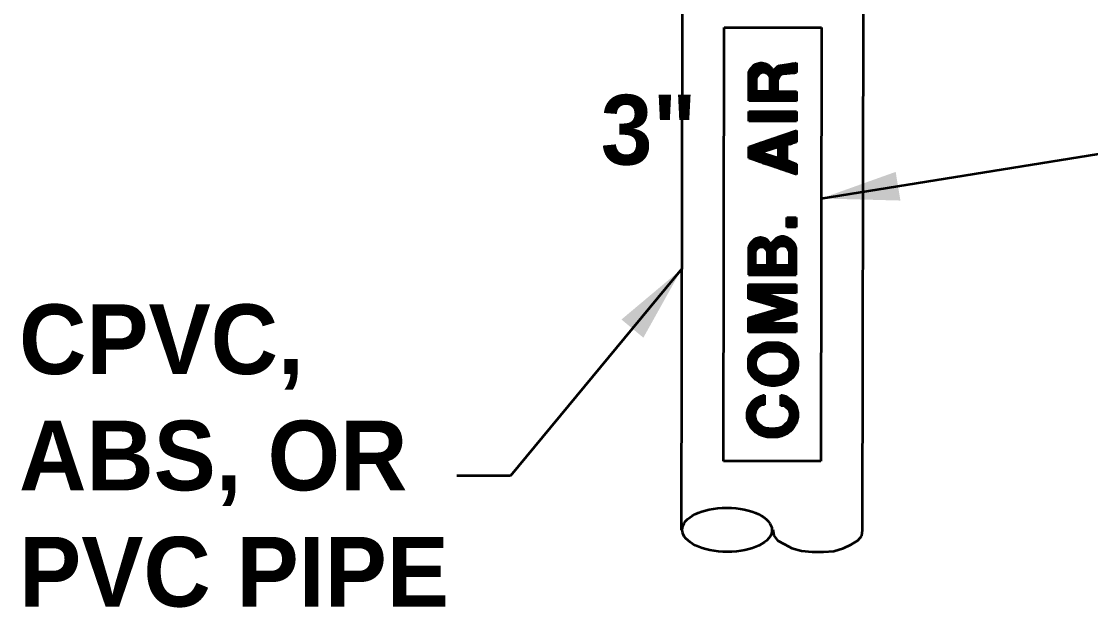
# Model space of a CAD drawing. Header units: inches. Extents: x 2025 to 34930, y -6955 to 4650.
# Drawn here: x 9581 to 9642.4, y -2850.5 to -2816.9 of the extents above; entities that cross this region are included whole.
import ezdxf

# ---------------------------------------------------------------- set-up
doc = ezdxf.new("R2010")
doc.units = ezdxf.units.IN
doc.header["$MEASUREMENT"] = 0
doc.layers.add('M-HVAC-EXHS-DUCT', color=3, linetype='Continuous', lineweight=50)
doc.layers.add('PDF-TEXT', color=7, linetype='Continuous', lineweight=35)
doc.styles.add('Century Gothic_B', font='GOTHICB.TTF', dxfattribs={"height": 6.659722})

# ---------------------------------------------------------------- blocks, each defined once
blk = doc.blocks.new('p detail 24')
at = {"layer": 'PDF-TEXT'}
for p, q in [((9618.963, -2816.155), (9618.914, -2846.02)), ((9629.326, -2846.037), (9629.374, -2816.172)), ((9621.332, -2842.078), (9621.372, -2817.2)), ((9621.372, -2817.2), (9626.962, -2817.209)), ((9626.962, -2817.209), (9626.921, -2842.087)), ((9626.946, -2827.018), (9680.497, -2818.392)), ((9622.903, -2819.559), (9623.122, -2819.34)), ((9623.122, -2819.34), (9623.232, -2819.285)), ((9623.122, -2819.395), (9623.177, -2819.34)), ((9623.889, -2819.396), (9623.122, -2819.395)), ((9623.177, -2819.34), (9623.835, -2819.341)), ((9623.232, -2819.285), (9623.451, -2819.231)), ((9623.287, -2819.286), (9623.506, -2819.231)), ((9623.725, -2819.286), (9623.287, -2819.286)), ((9623.451, -2819.231), (9623.561, -2819.231)), ((9623.561, -2819.231), (9623.78, -2819.286)), ((9623.835, -2819.341), (9623.725, -2819.286)), ((9623.78, -2819.286), (9623.889, -2819.341)), ((9623.889, -2819.341), (9624.108, -2819.561)), ((9623.944, -2819.451), (9623.889, -2819.396)), ((9624.437, -2819.452), (9624.547, -2819.397)), ((9624.547, -2819.397), (9624.602, -2819.397)), ((9624.602, -2819.397), (9625.205, -2819.289)), ((9625.478, -2819.399), (9624.602, -2819.397)), ((9624.931, -2819.343), (9625.479, -2819.344)), ((9625.205, -2819.289), (9625.424, -2819.289)), ((9625.479, -2819.289), (9625.259, -2819.289)), ((9625.424, -2819.289), (9625.534, -2819.234)), ((9625.478, -2819.454), (9625.478, -2819.399)), ((9625.479, -2819.344), (9625.479, -2819.289)), ((9625.534, -2819.234), (9625.533, -2819.782)), ((9622.79, -2821.422), (9622.793, -2819.778)), ((9622.793, -2819.778), (9622.903, -2819.559)), ((9622.847, -2819.833), (9622.848, -2819.778)), ((9623.395, -2819.834), (9622.847, -2819.833)), ((9622.847, -2819.942), (9622.847, -2819.888)), ((9622.847, -2819.888), (9623.341, -2819.888)), ((9623.286, -2819.943), (9622.847, -2819.942)), ((9622.847, -2820.052), (9622.847, -2819.997)), ((9622.847, -2819.997), (9623.231, -2819.998)), ((9622.848, -2819.723), (9622.903, -2819.669)), ((9624.163, -2819.725), (9622.848, -2819.723)), ((9622.848, -2819.778), (9623.505, -2819.779)), ((9622.903, -2819.614), (9622.958, -2819.559)), ((9624.108, -2819.616), (9622.903, -2819.614)), ((9622.903, -2819.669), (9624.108, -2819.67)), ((9622.958, -2819.559), (9624.053, -2819.561)), ((9623.012, -2819.504), (9623.067, -2819.45)), ((9623.999, -2819.506), (9623.012, -2819.504)), ((9623.067, -2819.45), (9623.944, -2819.451)), ((9623.231, -2819.998), (9623.286, -2819.943)), ((9623.231, -2820.107), (9623.286, -2819.998)), ((9623.286, -2819.998), (9623.45, -2819.834)), ((9623.341, -2819.888), (9623.395, -2819.834)), ((9623.45, -2819.834), (9623.56, -2819.779)), ((9623.56, -2819.779), (9623.67, -2819.779)), ((9623.67, -2819.779), (9623.834, -2819.834)), ((9623.889, -2819.835), (9623.724, -2819.779)), ((9623.724, -2819.779), (9625.478, -2819.782)), ((9623.834, -2819.834), (9623.943, -2819.944)), ((9625.313, -2819.837), (9623.889, -2819.835)), ((9623.998, -2819.944), (9623.943, -2819.889)), ((9623.943, -2819.889), (9624.656, -2819.891)), ((9623.943, -2819.944), (9623.998, -2820.054)), ((9624.601, -2819.945), (9623.998, -2819.944)), ((9624.053, -2820.054), (9623.998, -2819.999)), ((9623.998, -2819.999), (9624.491, -2820)), ((9624.053, -2819.561), (9623.999, -2819.506)), ((9624.108, -2819.561), (9624.217, -2819.78)), ((9624.108, -2819.67), (9624.108, -2819.616)), ((9624.217, -2819.78), (9624.218, -2819.725)), ((9624.218, -2819.725), (9624.273, -2819.616)), ((9624.272, -2819.726), (9624.272, -2819.671)), ((9624.272, -2819.671), (9625.478, -2819.673)), ((9625.478, -2819.728), (9624.272, -2819.726)), ((9624.273, -2819.616), (9624.437, -2819.452)), ((9624.327, -2819.616), (9624.382, -2819.561)), ((9625.478, -2819.618), (9624.327, -2819.616)), ((9624.382, -2819.561), (9625.478, -2819.563)), ((9624.546, -2820), (9624.436, -2820.219)), ((9624.437, -2819.507), (9624.492, -2819.452)), ((9625.478, -2819.508), (9624.437, -2819.507)), ((9624.491, -2820), (9624.601, -2819.945)), ((9624.492, -2819.452), (9625.478, -2819.454)), ((9624.71, -2819.891), (9624.546, -2820)), ((9624.765, -2819.891), (9624.71, -2819.891)), ((9625.368, -2819.837), (9624.765, -2819.891)), ((9625.423, -2819.837), (9625.368, -2819.837)), ((9625.533, -2819.782), (9625.423, -2819.837)), ((9625.478, -2819.563), (9625.478, -2819.508)), ((9625.478, -2819.673), (9625.478, -2819.618)), ((9625.478, -2819.782), (9625.478, -2819.728)), ((9622.846, -2820.49), (9622.846, -2820.436)), ((9622.846, -2820.436), (9623.175, -2820.436)), ((9623.175, -2820.491), (9622.846, -2820.49)), ((9622.846, -2820.6), (9622.846, -2820.545)), ((9622.846, -2820.545), (9623.175, -2820.546)), ((9623.175, -2820.601), (9622.846, -2820.6)), ((9623.231, -2820.053), (9622.847, -2820.052)), ((9622.847, -2820.162), (9622.847, -2820.107)), ((9622.847, -2820.107), (9623.176, -2820.107)), ((9623.176, -2820.162), (9622.847, -2820.162)), ((9622.847, -2820.271), (9622.847, -2820.216)), ((9622.847, -2820.216), (9623.176, -2820.217)), ((9623.176, -2820.272), (9622.847, -2820.271)), ((9622.847, -2820.381), (9622.847, -2820.326)), ((9622.847, -2820.326), (9623.175, -2820.327)), ((9623.175, -2820.381), (9622.847, -2820.381)), ((9623.175, -2820.327), (9623.176, -2820.272)), ((9623.175, -2820.436), (9623.175, -2820.381)), ((9623.175, -2820.546), (9623.175, -2820.491)), ((9623.175, -2820.655), (9623.175, -2820.601)), ((9623.176, -2820.107), (9623.231, -2820.053)), ((9623.176, -2820.217), (9623.176, -2820.162)), ((9623.229, -2820.875), (9623.231, -2820.107)), ((9623.998, -2820.054), (9623.997, -2820.876)), ((9624.052, -2820.164), (9624.053, -2820.109)), ((9624.436, -2820.164), (9624.052, -2820.164)), ((9624.052, -2820.273), (9624.052, -2820.218)), ((9624.052, -2820.218), (9624.381, -2820.219)), ((9624.381, -2820.274), (9624.052, -2820.273)), ((9624.052, -2820.383), (9624.052, -2820.328)), ((9624.052, -2820.328), (9624.381, -2820.329)), ((9624.381, -2820.383), (9624.052, -2820.383)), ((9624.052, -2820.492), (9624.052, -2820.438)), ((9624.052, -2820.438), (9624.381, -2820.438)), ((9624.381, -2820.493), (9624.052, -2820.492)), ((9624.052, -2820.602), (9624.052, -2820.547)), ((9624.052, -2820.547), (9624.381, -2820.548)), ((9624.381, -2820.602), (9624.052, -2820.602)), ((9624.491, -2820.055), (9624.053, -2820.054)), ((9624.053, -2820.109), (9624.436, -2820.109)), ((9624.38, -2820.657), (9624.381, -2820.602)), ((9624.381, -2820.219), (9624.436, -2820.164)), ((9624.381, -2820.329), (9624.381, -2820.274)), ((9624.381, -2820.438), (9624.381, -2820.383)), ((9624.381, -2820.548), (9624.381, -2820.493)), ((9624.436, -2820.219), (9624.435, -2820.877)), ((9624.436, -2820.109), (9624.491, -2820.055)), ((9622.845, -2821.148), (9622.845, -2821.093)), ((9622.845, -2821.093), (9625.476, -2821.097)), ((9625.476, -2821.152), (9622.845, -2821.148)), ((9622.845, -2821.258), (9622.845, -2821.203)), ((9622.845, -2821.203), (9625.476, -2821.207)), ((9625.475, -2821.262), (9622.845, -2821.258)), ((9622.846, -2820.71), (9622.846, -2820.655)), ((9622.846, -2820.655), (9623.175, -2820.655)), ((9623.175, -2820.71), (9622.846, -2820.71)), ((9622.846, -2820.819), (9622.846, -2820.764)), ((9622.846, -2820.764), (9623.175, -2820.765)), ((9623.175, -2820.82), (9622.846, -2820.819)), ((9622.846, -2820.929), (9622.846, -2820.874)), ((9622.846, -2820.874), (9625.531, -2820.878)), ((9625.476, -2820.933), (9622.846, -2820.929)), ((9622.846, -2821.038), (9622.846, -2820.984)), ((9622.846, -2820.984), (9625.476, -2820.988)), ((9625.476, -2821.043), (9622.846, -2821.038)), ((9623.175, -2820.765), (9623.175, -2820.71)), ((9623.997, -2820.876), (9623.229, -2820.875)), ((9624.051, -2820.821), (9624.052, -2820.766)), ((9624.38, -2820.822), (9624.051, -2820.821)), ((9624.052, -2820.712), (9624.052, -2820.657)), ((9624.052, -2820.657), (9624.38, -2820.657)), ((9624.38, -2820.712), (9624.052, -2820.712)), ((9624.052, -2820.766), (9624.38, -2820.767)), ((9624.38, -2820.767), (9624.38, -2820.712)), ((9625.475, -2821.317), (9625.475, -2821.262)), ((9625.476, -2820.988), (9625.476, -2820.933)), ((9625.476, -2821.097), (9625.476, -2821.043)), ((9625.476, -2821.207), (9625.476, -2821.152)), ((9625.531, -2820.878), (9625.53, -2821.426)), ((9625.53, -2821.426), (9622.79, -2821.422)), ((9622.845, -2821.367), (9622.845, -2821.312)), ((9622.845, -2821.312), (9625.475, -2821.317)), ((9625.475, -2821.371), (9622.845, -2821.367)), ((9622.788, -2822.573), (9622.789, -2822.025)), ((9622.789, -2822.025), (9625.529, -2822.029)), ((9622.843, -2822.299), (9622.844, -2822.244)), ((9625.474, -2822.303), (9622.843, -2822.299)), ((9622.843, -2822.408), (9622.843, -2822.354)), ((9622.843, -2822.354), (9625.474, -2822.358)), ((9625.474, -2822.413), (9622.843, -2822.408)), ((9622.843, -2822.518), (9622.843, -2822.463)), ((9622.843, -2822.463), (9625.473, -2822.467)), ((9622.844, -2822.08), (9622.844, -2822.025)), ((9625.474, -2822.084), (9622.844, -2822.08)), ((9622.844, -2822.189), (9622.844, -2822.134)), ((9622.844, -2822.134), (9625.474, -2822.139)), ((9625.474, -2822.193), (9622.844, -2822.189)), ((9622.844, -2822.244), (9625.474, -2822.248)), ((9625.473, -2822.467), (9625.474, -2822.413)), ((9625.474, -2822.139), (9625.474, -2822.084)), ((9625.474, -2822.248), (9625.474, -2822.193)), ((9625.474, -2822.358), (9625.474, -2822.303)), ((9625.529, -2822.029), (9625.528, -2822.577)), ((9625.528, -2822.577), (9622.788, -2822.573)), ((9625.473, -2822.522), (9622.843, -2822.518)), ((9622.786, -2824.052), (9625.527, -2823.125)), ((9623.773, -2823.725), (9623.937, -2823.67)), ((9623.937, -2823.67), (9625.472, -2823.673)), ((9624.102, -2823.616), (9624.266, -2823.561)), ((9625.472, -2823.618), (9624.102, -2823.616)), ((9624.266, -2823.561), (9625.472, -2823.563)), ((9624.431, -2823.507), (9624.595, -2823.452)), ((9625.472, -2823.509), (9624.431, -2823.507)), ((9624.595, -2823.452), (9625.472, -2823.454)), ((9624.76, -2823.398), (9624.924, -2823.343)), ((9625.472, -2823.399), (9624.76, -2823.398)), ((9624.924, -2823.343), (9625.472, -2823.344)), ((9625.089, -2823.289), (9625.253, -2823.234)), ((9625.472, -2823.289), (9625.089, -2823.289)), ((9625.253, -2823.234), (9625.472, -2823.235)), ((9625.472, -2823.18), (9625.418, -2823.18)), ((9625.472, -2823.235), (9625.472, -2823.18)), ((9625.472, -2823.344), (9625.472, -2823.289)), ((9625.472, -2823.454), (9625.472, -2823.399)), ((9625.472, -2823.563), (9625.472, -2823.509)), ((9625.472, -2823.673), (9625.472, -2823.618)), ((9625.527, -2823.125), (9625.526, -2823.783)), ((9622.785, -2824.71), (9622.786, -2824.052)), ((9622.84, -2824.162), (9622.841, -2824.107)), ((9624.101, -2824.164), (9622.84, -2824.162)), ((9622.84, -2824.271), (9622.84, -2824.217)), ((9622.84, -2824.217), (9623.936, -2824.218)), ((9623.772, -2824.273), (9622.84, -2824.271)), ((9622.84, -2824.381), (9622.84, -2824.326)), ((9622.84, -2824.326), (9623.553, -2824.327)), ((9624.43, -2824.055), (9622.841, -2824.052)), ((9622.841, -2824.107), (9624.265, -2824.109)), ((9623.005, -2823.998), (9624.923, -2824.001)), ((9623.17, -2823.943), (9623.334, -2823.889)), ((9624.923, -2823.946), (9623.17, -2823.943)), ((9623.334, -2823.889), (9625.142, -2823.892)), ((9623.443, -2824.382), (9624.485, -2824.055)), ((9623.444, -2823.834), (9623.608, -2823.779)), ((9625.307, -2823.837), (9623.444, -2823.834)), ((9623.553, -2824.327), (9623.772, -2824.273)), ((9623.608, -2823.779), (9625.471, -2823.783)), ((9625.471, -2823.728), (9623.773, -2823.725)), ((9623.936, -2824.218), (9624.101, -2824.164)), ((9624.265, -2824.109), (9624.43, -2824.055)), ((9624.485, -2824.055), (9624.483, -2824.712)), ((9624.923, -2824.056), (9624.539, -2824.055)), ((9624.539, -2824.165), (9624.539, -2824.11)), ((9624.539, -2824.11), (9624.923, -2824.11)), ((9624.923, -2824.165), (9624.539, -2824.165)), ((9624.539, -2824.274), (9624.539, -2824.219)), ((9624.539, -2824.219), (9624.923, -2824.22)), ((9624.923, -2824.275), (9624.539, -2824.274)), ((9624.539, -2824.384), (9624.539, -2824.329)), ((9624.539, -2824.329), (9624.922, -2824.33)), ((9624.922, -2824.33), (9624.923, -2824.275)), ((9624.923, -2824.001), (9624.923, -2823.946)), ((9624.923, -2824.11), (9624.923, -2824.056)), ((9624.923, -2824.22), (9624.923, -2824.165)), ((9624.978, -2823.946), (9624.976, -2824.823)), ((9625.526, -2823.783), (9624.978, -2823.946)), ((9625.142, -2823.892), (9625.307, -2823.837)), ((9625.471, -2823.783), (9625.471, -2823.728)), ((9625.523, -2825.646), (9622.785, -2824.71)), ((9623.388, -2824.382), (9622.84, -2824.381)), ((9622.84, -2824.491), (9622.84, -2824.436)), ((9622.84, -2824.436), (9623.552, -2824.437)), ((9623.771, -2824.492), (9622.84, -2824.491)), ((9622.84, -2824.6), (9622.84, -2824.545)), ((9622.84, -2824.545), (9623.936, -2824.547)), ((9624.1, -2824.602), (9622.84, -2824.6)), ((9622.84, -2824.655), (9624.264, -2824.657)), ((9624.922, -2824.713), (9622.84, -2824.71)), ((9623.168, -2824.82), (9623.004, -2824.765)), ((9623.004, -2824.765), (9624.922, -2824.768)), ((9624.922, -2824.823), (9623.168, -2824.82)), ((9623.442, -2824.93), (9623.332, -2824.875)), ((9623.332, -2824.875), (9625.086, -2824.878)), ((9623.552, -2824.437), (9623.388, -2824.382)), ((9625.196, -2824.933), (9623.442, -2824.93)), ((9624.483, -2824.712), (9623.443, -2824.382)), ((9623.936, -2824.547), (9623.771, -2824.492)), ((9624.264, -2824.657), (9624.1, -2824.602)), ((9624.538, -2824.603), (9624.539, -2824.548)), ((9624.922, -2824.604), (9624.538, -2824.603)), ((9624.538, -2824.658), (9624.922, -2824.658)), ((9624.922, -2824.384), (9624.539, -2824.384)), ((9624.539, -2824.493), (9624.539, -2824.439)), ((9624.539, -2824.439), (9624.922, -2824.439)), ((9624.922, -2824.494), (9624.539, -2824.493)), ((9624.539, -2824.548), (9624.922, -2824.549)), ((9624.922, -2824.439), (9624.922, -2824.384)), ((9624.922, -2824.549), (9624.922, -2824.494)), ((9624.922, -2824.658), (9624.922, -2824.604)), ((9624.922, -2824.768), (9624.922, -2824.713)), ((9625.086, -2824.878), (9624.922, -2824.823)), ((9624.976, -2824.823), (9625.524, -2825.043)), ((9625.36, -2824.988), (9625.196, -2824.933)), ((9623.771, -2825.04), (9623.606, -2824.985)), ((9623.606, -2824.985), (9625.36, -2824.988)), ((9625.469, -2825.043), (9623.771, -2825.04)), ((9624.099, -2825.15), (9623.935, -2825.095)), ((9623.935, -2825.095), (9625.469, -2825.098)), ((9625.469, -2825.152), (9624.099, -2825.15)), ((9624.428, -2825.26), (9624.264, -2825.205)), ((9624.264, -2825.205), (9625.469, -2825.207)), ((9625.469, -2825.262), (9624.428, -2825.26)), ((9624.756, -2825.37), (9624.592, -2825.315)), ((9624.592, -2825.315), (9625.469, -2825.317)), ((9625.469, -2825.372), (9624.756, -2825.37)), ((9625.085, -2825.481), (9624.921, -2825.426)), ((9624.921, -2825.426), (9625.469, -2825.426)), ((9625.469, -2825.481), (9625.085, -2825.481)), ((9625.414, -2825.591), (9625.249, -2825.536)), ((9625.249, -2825.536), (9625.469, -2825.536)), ((9625.469, -2825.098), (9625.469, -2825.043)), ((9625.469, -2825.207), (9625.469, -2825.152)), ((9625.469, -2825.317), (9625.469, -2825.262)), ((9625.469, -2825.426), (9625.469, -2825.372)), ((9625.469, -2825.536), (9625.469, -2825.481)), ((9625.524, -2825.043), (9625.523, -2825.646)), ((9625.468, -2825.591), (9625.414, -2825.591)), ((9624.97, -2828.659), (9624.971, -2828.111)), ((9624.971, -2828.111), (9625.519, -2828.112)), ((9625.025, -2828.494), (9625.025, -2828.44)), ((9625.025, -2828.44), (9625.464, -2828.44)), ((9625.464, -2828.495), (9625.025, -2828.494)), ((9625.025, -2828.604), (9625.025, -2828.549)), ((9625.025, -2828.549), (9625.464, -2828.55)), ((9625.464, -2828.605), (9625.025, -2828.604)), ((9625.026, -2828.166), (9625.026, -2828.111)), ((9625.026, -2828.111), (9625.464, -2828.112)), ((9625.464, -2828.166), (9625.026, -2828.166)), ((9625.026, -2828.275), (9625.026, -2828.22)), ((9625.026, -2828.22), (9625.464, -2828.221)), ((9625.464, -2828.276), (9625.026, -2828.275)), ((9625.026, -2828.385), (9625.026, -2828.33)), ((9625.026, -2828.33), (9625.464, -2828.331)), ((9625.464, -2828.385), (9625.026, -2828.385)), ((9625.464, -2828.221), (9625.464, -2828.166)), ((9625.464, -2828.331), (9625.464, -2828.276)), ((9625.464, -2828.44), (9625.464, -2828.385)), ((9625.464, -2828.55), (9625.464, -2828.495)), ((9625.519, -2828.112), (9625.518, -2828.66)), ((9624.641, -2829.206), (9624.476, -2829.261)), ((9624.531, -2829.261), (9624.695, -2829.206)), ((9624.805, -2829.206), (9624.641, -2829.206)), ((9624.695, -2829.206), (9624.75, -2829.206)), ((9624.969, -2829.261), (9624.805, -2829.206)), ((9625.518, -2828.66), (9624.97, -2828.659)), ((9622.777, -2829.806), (9622.774, -2831.395)), ((9622.886, -2829.587), (9622.777, -2829.806)), ((9622.831, -2829.751), (9624.53, -2829.754)), ((9623.324, -2829.807), (9622.831, -2829.806)), ((9623.106, -2829.368), (9622.886, -2829.587)), ((9622.886, -2829.642), (9623.982, -2829.643)), ((9625.407, -2829.701), (9622.886, -2829.696)), ((9622.941, -2829.587), (9622.996, -2829.532)), ((9623.982, -2829.589), (9622.941, -2829.587)), ((9622.996, -2829.532), (9623.928, -2829.534)), ((9623.051, -2829.478), (9623.106, -2829.423)), ((9623.873, -2829.479), (9623.051, -2829.478)), ((9623.216, -2829.313), (9623.106, -2829.368)), ((9623.106, -2829.423), (9623.818, -2829.424)), ((9623.161, -2829.368), (9623.27, -2829.313)), ((9623.764, -2829.369), (9623.161, -2829.368)), ((9623.379, -2829.807), (9623.215, -2829.971)), ((9623.435, -2829.259), (9623.216, -2829.313)), ((9623.27, -2829.313), (9623.654, -2829.314)), ((9623.27, -2829.861), (9623.324, -2829.807)), ((9623.653, -2829.807), (9623.379, -2829.807)), ((9623.49, -2829.259), (9623.435, -2829.259)), ((9623.709, -2829.314), (9623.49, -2829.259)), ((9623.817, -2829.972), (9623.653, -2829.807)), ((9624.42, -2829.809), (9623.708, -2829.807)), ((9623.818, -2829.369), (9623.709, -2829.314)), ((9623.818, -2829.424), (9623.764, -2829.369)), ((9623.983, -2829.534), (9623.818, -2829.369)), ((9623.928, -2829.534), (9623.873, -2829.479)), ((9623.982, -2829.643), (9623.982, -2829.589)), ((9624.037, -2829.644), (9623.983, -2829.534)), ((9624.092, -2829.589), (9624.037, -2829.698)), ((9624.037, -2829.698), (9624.037, -2829.644)), ((9624.366, -2829.315), (9624.092, -2829.589)), ((9624.092, -2829.644), (9625.407, -2829.646)), ((9624.147, -2829.589), (9624.202, -2829.534)), ((9625.352, -2829.591), (9624.147, -2829.589)), ((9624.202, -2829.534), (9625.298, -2829.536)), ((9624.257, -2829.479), (9624.311, -2829.425)), ((9625.243, -2829.481), (9624.257, -2829.479)), ((9624.311, -2829.425), (9625.188, -2829.426)), ((9624.475, -2829.809), (9624.365, -2829.918)), ((9624.476, -2829.261), (9624.366, -2829.315)), ((9624.366, -2829.37), (9624.421, -2829.315)), ((9625.134, -2829.371), (9624.366, -2829.37)), ((9624.366, -2829.863), (9624.42, -2829.809)), ((9624.421, -2829.315), (9625.024, -2829.316)), ((9624.585, -2829.754), (9624.475, -2829.809)), ((9624.914, -2829.261), (9624.531, -2829.261)), ((9624.859, -2829.754), (9624.585, -2829.754)), ((9624.968, -2829.809), (9624.859, -2829.754)), ((9625.024, -2829.316), (9624.914, -2829.261)), ((9625.023, -2829.81), (9624.914, -2829.755)), ((9624.914, -2829.755), (9625.462, -2829.755)), ((9625.023, -2829.864), (9624.968, -2829.809)), ((9625.188, -2829.371), (9624.969, -2829.261)), ((9625.462, -2829.81), (9625.023, -2829.81)), ((9625.188, -2829.426), (9625.134, -2829.371)), ((9625.407, -2829.591), (9625.188, -2829.371)), ((9625.298, -2829.536), (9625.243, -2829.481)), ((9625.407, -2829.646), (9625.352, -2829.591)), ((9625.462, -2829.701), (9625.407, -2829.591)), ((9625.462, -2829.755), (9625.407, -2829.701)), ((9625.461, -2829.865), (9625.462, -2829.81)), ((9625.516, -2829.865), (9625.462, -2829.701)), ((9622.83, -2830.354), (9622.831, -2830.299)), ((9623.104, -2830.354), (9622.83, -2830.354)), ((9622.83, -2830.464), (9622.83, -2830.409)), ((9622.83, -2830.409), (9623.104, -2830.409)), ((9623.104, -2830.464), (9622.83, -2830.464)), ((9622.831, -2829.916), (9622.831, -2829.861)), ((9622.831, -2829.861), (9623.27, -2829.861)), ((9623.215, -2829.916), (9622.831, -2829.916)), ((9622.831, -2830.025), (9622.831, -2829.97)), ((9622.831, -2829.97), (9623.16, -2829.971)), ((9623.16, -2830.026), (9622.831, -2830.025)), ((9622.831, -2830.135), (9622.831, -2830.08)), ((9622.831, -2830.08), (9623.105, -2830.08)), ((9623.105, -2830.135), (9622.831, -2830.135)), ((9622.831, -2830.244), (9622.831, -2830.19)), ((9622.831, -2830.19), (9623.105, -2830.19)), ((9623.105, -2830.245), (9622.831, -2830.244)), ((9622.831, -2830.299), (9623.105, -2830.3)), ((9623.104, -2830.409), (9623.104, -2830.354)), ((9623.104, -2830.519), (9623.104, -2830.464)), ((9623.105, -2830.08), (9623.16, -2830.026)), ((9623.105, -2830.19), (9623.105, -2830.135)), ((9623.105, -2830.3), (9623.105, -2830.245)), ((9623.16, -2830.08), (9623.158, -2830.848)), ((9623.16, -2829.971), (9623.215, -2829.916)), ((9623.215, -2829.971), (9623.16, -2830.08)), ((9623.817, -2829.917), (9623.763, -2829.862)), ((9623.763, -2829.862), (9624.366, -2829.863)), ((9624.311, -2829.918), (9623.817, -2829.917)), ((9623.872, -2830.082), (9623.817, -2829.972)), ((9623.871, -2830.849), (9623.872, -2830.082)), ((9623.872, -2830.027), (9623.872, -2829.972)), ((9623.872, -2829.972), (9624.311, -2829.973)), ((9624.256, -2830.027), (9623.872, -2830.027)), ((9623.926, -2830.356), (9623.926, -2830.301)), ((9623.926, -2830.301), (9624.255, -2830.301)), ((9624.255, -2830.356), (9623.926, -2830.356)), ((9623.926, -2830.465), (9623.926, -2830.411)), ((9623.926, -2830.411), (9624.255, -2830.411)), ((9624.255, -2830.466), (9623.926, -2830.465)), ((9623.927, -2830.137), (9623.927, -2830.082)), ((9623.927, -2830.082), (9624.256, -2830.082)), ((9624.256, -2830.137), (9623.927, -2830.137)), ((9623.927, -2830.246), (9623.927, -2830.191)), ((9623.927, -2830.191), (9624.255, -2830.192)), ((9624.255, -2830.247), (9623.927, -2830.246)), ((9624.255, -2830.192), (9624.256, -2830.137)), ((9624.255, -2830.301), (9624.255, -2830.247)), ((9624.255, -2830.411), (9624.255, -2830.356)), ((9624.255, -2830.521), (9624.255, -2830.466)), ((9624.256, -2830.082), (9624.256, -2830.027)), ((9624.31, -2830.028), (9624.309, -2830.85)), ((9624.365, -2829.918), (9624.31, -2830.028)), ((9624.311, -2829.973), (9624.311, -2829.918)), ((9625.132, -2830.084), (9625.023, -2829.864)), ((9625.078, -2829.919), (9625.078, -2829.864)), ((9625.078, -2829.864), (9625.461, -2829.865)), ((9625.461, -2829.92), (9625.078, -2829.919)), ((9625.131, -2830.851), (9625.132, -2830.084)), ((9625.132, -2830.029), (9625.133, -2829.974)), ((9625.461, -2830.029), (9625.132, -2830.029)), ((9625.133, -2829.974), (9625.461, -2829.975)), ((9625.187, -2830.139), (9625.187, -2830.084)), ((9625.187, -2830.084), (9625.461, -2830.084)), ((9625.461, -2830.139), (9625.187, -2830.139)), ((9625.187, -2830.248), (9625.187, -2830.193)), ((9625.187, -2830.193), (9625.461, -2830.194)), ((9625.461, -2830.249), (9625.187, -2830.248)), ((9625.187, -2830.358), (9625.187, -2830.303)), ((9625.187, -2830.303), (9625.461, -2830.303)), ((9625.461, -2830.358), (9625.187, -2830.358)), ((9625.187, -2830.467), (9625.187, -2830.413)), ((9625.187, -2830.413), (9625.461, -2830.413)), ((9625.461, -2830.468), (9625.187, -2830.467)), ((9625.46, -2830.523), (9625.461, -2830.468)), ((9625.461, -2829.975), (9625.461, -2829.92)), ((9625.461, -2830.084), (9625.461, -2830.029)), ((9625.461, -2830.194), (9625.461, -2830.139)), ((9625.461, -2830.303), (9625.461, -2830.249)), ((9625.461, -2830.413), (9625.461, -2830.358)), ((9625.514, -2831.399), (9625.516, -2829.865)), ((9618.939, -2831.06), (9609.111, -2842.935)), ((9622.829, -2831.011), (9622.829, -2830.957)), ((9622.829, -2830.957), (9625.46, -2830.961)), ((9625.46, -2831.016), (9622.829, -2831.011)), ((9622.829, -2831.121), (9622.829, -2831.066)), ((9622.829, -2831.066), (9625.46, -2831.071)), ((9622.83, -2830.573), (9622.83, -2830.518)), ((9622.83, -2830.518), (9623.104, -2830.519)), ((9623.104, -2830.574), (9622.83, -2830.573)), ((9622.83, -2830.683), (9622.83, -2830.628)), ((9622.83, -2830.628), (9623.104, -2830.628)), ((9623.104, -2830.683), (9622.83, -2830.683)), ((9622.83, -2830.792), (9622.83, -2830.738)), ((9622.83, -2830.738), (9623.104, -2830.738)), ((9623.104, -2830.793), (9622.83, -2830.792)), ((9622.83, -2830.902), (9622.83, -2830.847)), ((9622.83, -2830.847), (9625.46, -2830.851)), ((9625.46, -2830.906), (9622.83, -2830.902)), ((9623.104, -2830.628), (9623.104, -2830.574)), ((9623.104, -2830.738), (9623.104, -2830.683)), ((9623.158, -2830.848), (9623.871, -2830.849)), ((9623.926, -2830.575), (9623.926, -2830.52)), ((9623.926, -2830.52), (9624.255, -2830.521)), ((9624.255, -2830.575), (9623.926, -2830.575)), ((9623.926, -2830.684), (9623.926, -2830.63)), ((9623.926, -2830.63), (9624.255, -2830.63)), ((9624.255, -2830.685), (9623.926, -2830.684)), ((9623.926, -2830.794), (9623.926, -2830.739)), ((9623.926, -2830.739), (9624.255, -2830.74)), ((9624.254, -2830.795), (9623.926, -2830.794)), ((9624.255, -2830.63), (9624.255, -2830.575)), ((9624.255, -2830.74), (9624.255, -2830.685)), ((9625.186, -2830.577), (9625.186, -2830.522)), ((9625.186, -2830.522), (9625.46, -2830.523)), ((9625.46, -2830.577), (9625.186, -2830.577)), ((9625.186, -2830.687), (9625.186, -2830.632)), ((9625.186, -2830.632), (9625.46, -2830.632)), ((9625.46, -2830.687), (9625.186, -2830.687)), ((9625.186, -2830.796), (9625.186, -2830.741)), ((9625.186, -2830.741), (9625.46, -2830.742)), ((9625.46, -2830.797), (9625.186, -2830.796)), ((9625.46, -2830.632), (9625.46, -2830.577)), ((9625.46, -2830.742), (9625.46, -2830.687)), ((9625.46, -2830.851), (9625.46, -2830.797)), ((9625.46, -2830.961), (9625.46, -2830.906)), ((9625.46, -2831.071), (9625.46, -2831.016)), ((9622.774, -2831.395), (9625.514, -2831.399)), ((9625.459, -2831.125), (9622.829, -2831.121)), ((9622.829, -2831.231), (9622.829, -2831.176)), ((9622.829, -2831.176), (9625.459, -2831.18)), ((9625.459, -2831.235), (9622.829, -2831.231)), ((9622.829, -2831.34), (9622.829, -2831.285)), ((9622.829, -2831.285), (9625.459, -2831.29)), ((9625.459, -2831.345), (9622.829, -2831.34)), ((9625.459, -2831.18), (9625.459, -2831.125)), ((9625.459, -2831.29), (9625.459, -2831.235)), ((9622.772, -2832.765), (9622.773, -2831.943)), ((9622.773, -2831.943), (9625.513, -2831.947)), ((9622.827, -2832.217), (9622.827, -2832.162)), ((9622.827, -2832.162), (9625.458, -2832.167)), ((9625.458, -2832.221), (9622.827, -2832.217)), ((9622.827, -2832.327), (9622.827, -2832.272)), ((9622.827, -2832.272), (9625.458, -2832.276)), ((9622.828, -2831.998), (9622.828, -2831.943)), ((9622.828, -2831.943), (9625.458, -2831.947)), ((9625.458, -2832.002), (9622.828, -2831.998)), ((9622.828, -2832.107), (9622.828, -2832.053)), ((9622.828, -2832.053), (9625.458, -2832.057)), ((9625.458, -2832.112), (9622.828, -2832.107)), ((9625.458, -2832.057), (9625.458, -2832.002)), ((9625.458, -2832.167), (9625.458, -2832.112)), ((9625.458, -2832.276), (9625.458, -2832.221)), ((9625.513, -2831.947), (9625.512, -2832.441)), ((9624.634, -2833.316), (9622.772, -2832.765)), ((9625.457, -2832.331), (9622.827, -2832.327)), ((9622.827, -2832.436), (9622.827, -2832.381)), ((9622.827, -2832.381), (9625.457, -2832.386)), ((9623.594, -2832.437), (9622.827, -2832.436)), ((9622.827, -2832.546), (9622.827, -2832.491)), ((9622.827, -2832.491), (9623.759, -2832.493)), ((9623.923, -2832.548), (9622.827, -2832.546)), ((9622.827, -2832.655), (9622.827, -2832.601)), ((9622.827, -2832.601), (9624.142, -2832.603)), ((9624.306, -2832.658), (9622.827, -2832.655)), ((9622.827, -2832.765), (9622.827, -2832.71)), ((9622.827, -2832.71), (9624.471, -2832.713)), ((9624.635, -2832.768), (9622.827, -2832.765)), ((9623.21, -2832.875), (9622.991, -2832.82)), ((9622.991, -2832.82), (9624.799, -2832.823)), ((9624.963, -2832.878), (9623.21, -2832.875)), ((9623.759, -2832.493), (9623.594, -2832.437)), ((9625.512, -2832.441), (9623.649, -2832.438)), ((9623.649, -2832.438), (9625.511, -2833.043)), ((9624.142, -2832.603), (9623.923, -2832.548)), ((9624.471, -2832.713), (9624.306, -2832.658)), ((9624.799, -2832.823), (9624.635, -2832.768)), ((9625.128, -2832.933), (9624.963, -2832.878)), ((9625.457, -2832.386), (9625.457, -2832.331)), ((9622.77, -2833.861), (9624.634, -2833.316)), ((9623.539, -2832.985), (9623.374, -2832.93)), ((9623.374, -2832.93), (9625.128, -2832.933)), ((9625.292, -2832.988), (9623.539, -2832.985)), ((9623.922, -2833.096), (9623.758, -2833.041)), ((9623.758, -2833.041), (9625.456, -2833.043)), ((9623.921, -2833.534), (9624.14, -2833.48)), ((9625.456, -2833.536), (9623.921, -2833.534)), ((9625.456, -2833.098), (9623.922, -2833.096)), ((9624.305, -2833.206), (9624.086, -2833.151)), ((9624.086, -2833.151), (9625.456, -2833.153)), ((9624.14, -2833.48), (9625.456, -2833.482)), ((9625.456, -2833.208), (9624.305, -2833.206)), ((9624.305, -2833.425), (9624.469, -2833.37)), ((9625.456, -2833.427), (9624.305, -2833.425)), ((9624.469, -2833.37), (9625.456, -2833.372)), ((9624.689, -2833.316), (9624.47, -2833.261)), ((9624.47, -2833.261), (9625.456, -2833.262)), ((9625.456, -2833.317), (9624.689, -2833.316)), ((9625.456, -2833.043), (9625.292, -2832.988)), ((9625.455, -2833.591), (9625.456, -2833.536)), ((9625.456, -2833.153), (9625.456, -2833.098)), ((9625.456, -2833.262), (9625.456, -2833.208)), ((9625.456, -2833.372), (9625.456, -2833.317)), ((9625.456, -2833.482), (9625.456, -2833.427)), ((9625.511, -2833.043), (9625.51, -2833.591)), ((9622.769, -2834.683), (9622.77, -2833.861)), ((9622.824, -2834.08), (9622.824, -2834.025)), ((9622.824, -2834.025), (9624.14, -2834.027)), ((9623.92, -2834.082), (9622.824, -2834.08)), ((9622.824, -2834.19), (9622.824, -2834.135)), ((9622.824, -2834.135), (9623.756, -2834.136)), ((9622.825, -2833.861), (9622.989, -2833.806)), ((9624.633, -2833.864), (9622.825, -2833.861)), ((9622.825, -2833.971), (9622.825, -2833.916)), ((9622.825, -2833.916), (9624.469, -2833.918)), ((9624.304, -2833.973), (9622.825, -2833.971)), ((9622.989, -2833.806), (9624.798, -2833.809)), ((9623.154, -2833.752), (9623.373, -2833.697)), ((9624.962, -2833.755), (9623.154, -2833.752)), ((9623.373, -2833.697), (9625.126, -2833.7)), ((9623.537, -2833.643), (9623.757, -2833.588)), ((9625.291, -2833.646), (9623.537, -2833.643)), ((9625.51, -2833.591), (9623.646, -2834.191)), ((9623.756, -2834.136), (9623.92, -2834.082)), ((9623.757, -2833.588), (9625.455, -2833.591)), ((9624.14, -2834.027), (9624.304, -2833.973)), ((9624.469, -2833.918), (9624.633, -2833.864)), ((9624.798, -2833.809), (9624.962, -2833.755)), ((9625.126, -2833.7), (9625.291, -2833.646)), ((9625.508, -2834.687), (9622.769, -2834.683)), ((9622.823, -2834.628), (9622.824, -2834.573)), ((9625.454, -2834.632), (9622.823, -2834.628)), ((9625.454, -2834.194), (9622.824, -2834.19)), ((9622.824, -2834.299), (9622.824, -2834.245)), ((9622.824, -2834.245), (9625.454, -2834.249)), ((9625.454, -2834.304), (9622.824, -2834.299)), ((9622.824, -2834.409), (9622.824, -2834.354)), ((9622.824, -2834.354), (9625.454, -2834.358)), ((9625.454, -2834.413), (9622.824, -2834.409)), ((9622.824, -2834.519), (9622.824, -2834.464)), ((9622.824, -2834.464), (9625.454, -2834.468)), ((9625.454, -2834.523), (9622.824, -2834.519)), ((9622.824, -2834.573), (9625.454, -2834.578)), ((9623.646, -2834.191), (9625.509, -2834.194)), ((9625.454, -2834.249), (9625.454, -2834.194)), ((9625.454, -2834.358), (9625.454, -2834.304)), ((9625.454, -2834.468), (9625.454, -2834.413)), ((9625.454, -2834.578), (9625.454, -2834.523)), ((9625.509, -2834.194), (9625.508, -2834.687)), ((9623.206, -2835.56), (9623.644, -2835.342)), ((9623.589, -2835.397), (9623.699, -2835.342)), ((9623.644, -2835.342), (9623.809, -2835.287)), ((9623.699, -2835.342), (9624.685, -2835.344)), ((9623.809, -2835.287), (9624.576, -2835.289)), ((9624.521, -2835.288), (9623.864, -2835.287)), ((9624.685, -2835.344), (9624.521, -2835.288)), ((9624.576, -2835.289), (9624.905, -2835.399)), ((9622.821, -2836.053), (9622.876, -2835.943)), ((9622.876, -2835.943), (9622.986, -2835.779)), ((9622.931, -2835.943), (9622.931, -2835.889)), ((9622.931, -2835.889), (9623.534, -2835.89)), ((9623.479, -2835.944), (9622.931, -2835.943)), ((9622.986, -2835.779), (9623.206, -2835.56)), ((9622.986, -2835.834), (9623.041, -2835.779)), ((9623.698, -2835.835), (9622.986, -2835.834)), ((9623.041, -2835.779), (9623.863, -2835.781)), ((9623.096, -2835.725), (9623.151, -2835.67)), ((9625.233, -2835.728), (9623.096, -2835.725)), ((9623.151, -2835.67), (9625.178, -2835.673)), ((9623.205, -2835.615), (9623.26, -2835.56)), ((9625.123, -2835.618), (9623.205, -2835.615)), ((9623.26, -2835.56), (9625.069, -2835.563)), ((9623.369, -2835.999), (9623.479, -2835.944)), ((9623.37, -2835.506), (9623.48, -2835.451)), ((9625.014, -2835.508), (9623.37, -2835.506)), ((9623.424, -2835.999), (9623.589, -2835.89)), ((9623.48, -2835.451), (9624.959, -2835.454)), ((9623.534, -2835.89), (9623.698, -2835.835)), ((9624.85, -2835.399), (9623.589, -2835.397)), ((9623.589, -2835.89), (9623.918, -2835.781)), ((9623.918, -2835.781), (9624.466, -2835.782)), ((9624.466, -2835.782), (9624.685, -2835.837)), ((9624.739, -2835.837), (9624.52, -2835.782)), ((9624.52, -2835.782), (9625.288, -2835.783)), ((9624.685, -2835.837), (9624.794, -2835.892)), ((9625.342, -2835.838), (9624.739, -2835.837)), ((9624.794, -2835.892), (9625.068, -2836.166)), ((9624.904, -2835.947), (9624.849, -2835.892)), ((9624.849, -2835.892), (9625.397, -2835.893)), ((9624.959, -2835.454), (9624.85, -2835.399)), ((9625.452, -2835.948), (9624.904, -2835.947)), ((9624.905, -2835.399), (9625.069, -2835.509)), ((9625.069, -2835.563), (9625.014, -2835.508)), ((9625.069, -2835.509), (9625.452, -2835.893)), ((9625.178, -2835.673), (9625.123, -2835.618)), ((9625.288, -2835.783), (9625.233, -2835.728)), ((9625.397, -2835.893), (9625.342, -2835.838)), ((9625.452, -2835.893), (9625.506, -2836.002)), ((9625.452, -2836.002), (9625.452, -2835.948)), ((9622.765, -2836.765), (9622.766, -2836.217)), ((9622.766, -2836.217), (9622.821, -2836.053)), ((9622.82, -2836.491), (9622.821, -2836.436)), ((9623.149, -2836.492), (9622.82, -2836.491)), ((9622.82, -2836.601), (9622.82, -2836.546)), ((9622.82, -2836.546), (9623.149, -2836.547)), ((9623.149, -2836.601), (9622.82, -2836.601)), ((9622.821, -2836.162), (9622.821, -2836.108)), ((9622.821, -2836.108), (9623.314, -2836.108)), ((9623.259, -2836.163), (9622.821, -2836.162)), ((9622.821, -2836.272), (9622.821, -2836.217)), ((9622.821, -2836.217), (9623.205, -2836.218)), ((9623.204, -2836.273), (9622.821, -2836.272)), ((9622.821, -2836.382), (9622.821, -2836.327)), ((9622.821, -2836.327), (9623.204, -2836.327)), ((9623.149, -2836.382), (9622.821, -2836.382)), ((9622.821, -2836.436), (9623.149, -2836.437)), ((9622.876, -2836.053), (9622.876, -2835.998)), ((9622.876, -2835.998), (9623.369, -2835.999)), ((9623.314, -2836.054), (9622.876, -2836.053)), ((9623.149, -2836.437), (9623.149, -2836.382)), ((9623.149, -2836.547), (9623.149, -2836.492)), ((9623.204, -2836.656), (9623.149, -2836.601)), ((9623.204, -2836.382), (9623.259, -2836.218)), ((9623.204, -2836.327), (9623.204, -2836.273)), ((9623.204, -2836.601), (9623.204, -2836.382)), ((9623.258, -2836.766), (9623.204, -2836.601)), ((9623.205, -2836.218), (9623.259, -2836.163)), ((9623.259, -2836.218), (9623.369, -2836.054)), ((9623.314, -2836.108), (9623.314, -2836.054)), ((9623.369, -2836.054), (9623.424, -2835.999)), ((9625.013, -2836.056), (9624.958, -2836.002)), ((9624.958, -2836.002), (9625.452, -2836.002)), ((9625.506, -2836.057), (9625.013, -2836.056)), ((9625.122, -2836.166), (9625.068, -2836.111)), ((9625.068, -2836.111), (9625.506, -2836.112)), ((9625.068, -2836.166), (9625.122, -2836.276)), ((9625.506, -2836.167), (9625.122, -2836.166)), ((9625.177, -2836.276), (9625.122, -2836.221)), ((9625.122, -2836.221), (9625.561, -2836.222)), ((9625.122, -2836.276), (9625.122, -2836.714)), ((9625.561, -2836.276), (9625.177, -2836.276)), ((9625.177, -2836.385), (9625.177, -2836.331)), ((9625.177, -2836.331), (9625.561, -2836.331)), ((9625.561, -2836.386), (9625.177, -2836.385)), ((9625.177, -2836.495), (9625.177, -2836.44)), ((9625.177, -2836.44), (9625.56, -2836.441)), ((9625.56, -2836.496), (9625.177, -2836.495)), ((9625.177, -2836.605), (9625.177, -2836.55)), ((9625.177, -2836.55), (9625.56, -2836.55)), ((9625.56, -2836.605), (9625.177, -2836.605)), ((9625.506, -2836.002), (9625.561, -2836.167)), ((9625.506, -2836.112), (9625.506, -2836.057)), ((9625.561, -2836.222), (9625.506, -2836.167)), ((9625.56, -2836.441), (9625.561, -2836.386)), ((9625.56, -2836.55), (9625.56, -2836.496)), ((9625.615, -2836.605), (9625.56, -2836.879)), ((9625.56, -2836.66), (9625.56, -2836.605)), ((9625.561, -2836.167), (9625.615, -2836.386)), ((9625.561, -2836.331), (9625.561, -2836.276)), ((9625.615, -2836.386), (9625.615, -2836.605)), ((9622.82, -2836.93), (9622.765, -2836.765)), ((9622.82, -2836.71), (9622.82, -2836.656)), ((9622.82, -2836.656), (9623.204, -2836.656)), ((9623.204, -2836.711), (9622.82, -2836.71)), ((9622.82, -2836.82), (9622.82, -2836.765)), ((9622.82, -2836.765), (9623.204, -2836.766)), ((9623.258, -2836.821), (9622.82, -2836.82)), ((9622.875, -2836.93), (9622.82, -2836.875)), ((9622.82, -2836.875), (9623.258, -2836.876)), ((9622.874, -2837.039), (9622.82, -2836.93)), ((9622.929, -2837.039), (9622.874, -2836.984)), ((9622.874, -2836.984), (9623.368, -2836.985)), ((9622.984, -2837.204), (9622.874, -2837.039)), ((9623.313, -2836.93), (9622.875, -2836.93)), ((9623.422, -2837.04), (9622.929, -2837.039)), ((9622.984, -2837.149), (9622.929, -2837.094)), ((9622.929, -2837.094), (9623.532, -2837.095)), ((9623.641, -2837.15), (9622.984, -2837.149)), ((9623.203, -2837.423), (9622.984, -2837.204)), ((9623.093, -2837.259), (9623.039, -2837.204)), ((9623.039, -2837.204), (9625.34, -2837.208)), ((9623.204, -2836.766), (9623.204, -2836.711)), ((9623.313, -2836.876), (9623.258, -2836.766)), ((9623.258, -2836.876), (9623.258, -2836.821)), ((9623.477, -2837.04), (9623.313, -2836.876)), ((9623.368, -2836.985), (9623.313, -2836.93)), ((9623.532, -2837.095), (9623.422, -2837.04)), ((9623.696, -2837.15), (9623.477, -2837.04)), ((9623.86, -2837.205), (9623.696, -2837.15)), ((9624.518, -2837.206), (9623.86, -2837.205)), ((9624.683, -2837.152), (9624.518, -2837.206)), ((9624.737, -2837.097), (9624.683, -2837.152)), ((9624.792, -2837.097), (9624.737, -2837.097)), ((9625.395, -2837.153), (9624.737, -2837.152)), ((9624.902, -2837.043), (9624.792, -2837.097)), ((9624.792, -2837.097), (9625.395, -2837.098)), ((9625.012, -2836.933), (9624.902, -2837.043)), ((9624.957, -2837.043), (9625.012, -2836.988)), ((9625.45, -2837.043), (9624.957, -2837.043)), ((9625.122, -2836.714), (9625.012, -2836.933)), ((9625.012, -2836.988), (9625.45, -2836.989)), ((9625.066, -2836.933), (9625.067, -2836.878)), ((9625.505, -2836.934), (9625.066, -2836.933)), ((9625.067, -2836.878), (9625.505, -2836.879)), ((9625.121, -2836.824), (9625.122, -2836.769)), ((9625.505, -2836.824), (9625.121, -2836.824)), ((9625.122, -2836.769), (9625.56, -2836.77)), ((9625.176, -2836.714), (9625.176, -2836.659)), ((9625.176, -2836.659), (9625.56, -2836.66)), ((9625.56, -2836.715), (9625.176, -2836.714)), ((9625.45, -2837.098), (9625.34, -2837.262)), ((9625.34, -2837.208), (9625.395, -2837.153)), ((9625.395, -2837.098), (9625.45, -2837.043)), ((9625.56, -2836.879), (9625.45, -2837.098)), ((9625.45, -2836.989), (9625.505, -2836.934)), ((9625.505, -2836.879), (9625.505, -2836.824)), ((9625.56, -2836.77), (9625.56, -2836.715)), ((9625.285, -2837.262), (9623.093, -2837.259)), ((9623.203, -2837.369), (9623.148, -2837.314)), ((9623.148, -2837.314), (9625.23, -2837.317)), ((9625.175, -2837.372), (9623.203, -2837.369)), ((9623.367, -2837.533), (9623.203, -2837.423)), ((9623.312, -2837.478), (9623.257, -2837.423)), ((9623.257, -2837.423), (9625.12, -2837.427)), ((9625.066, -2837.481), (9623.312, -2837.478)), ((9623.586, -2837.643), (9623.367, -2837.533)), ((9623.531, -2837.588), (9623.422, -2837.533)), ((9623.422, -2837.533), (9624.956, -2837.536)), ((9624.846, -2837.59), (9623.531, -2837.588)), ((9623.75, -2837.698), (9623.586, -2837.643)), ((9623.805, -2837.698), (9623.641, -2837.643)), ((9623.641, -2837.643), (9624.737, -2837.645)), ((9624.079, -2837.754), (9623.75, -2837.698)), ((9624.572, -2837.7), (9623.805, -2837.698)), ((9624.298, -2837.754), (9624.079, -2837.754)), ((9624.627, -2837.7), (9624.298, -2837.754)), ((9624.791, -2837.645), (9624.627, -2837.7)), ((9624.737, -2837.645), (9624.846, -2837.59)), ((9625.011, -2837.536), (9624.791, -2837.645)), ((9625.175, -2837.427), (9625.011, -2837.536)), ((9625.12, -2837.427), (9625.175, -2837.372)), ((9625.34, -2837.262), (9625.175, -2837.427)), ((9625.23, -2837.317), (9625.285, -2837.262)), ((9623.256, -2838.465), (9623.475, -2838.355)), ((9623.31, -2838.465), (9623.42, -2838.41)), ((9623.42, -2838.41), (9623.639, -2838.41)), ((9623.475, -2838.355), (9623.64, -2838.301)), ((9623.639, -2838.356), (9623.53, -2838.355)), ((9623.639, -2838.41), (9623.639, -2838.356)), ((9623.64, -2838.301), (9623.694, -2838.301)), ((9623.694, -2838.301), (9623.693, -2838.849)), ((9624.625, -2838.905), (9624.626, -2838.302)), ((9624.626, -2838.302), (9624.681, -2838.303)), ((9624.68, -2838.467), (9624.68, -2838.412)), ((9624.68, -2838.412), (9624.954, -2838.413)), ((9624.681, -2838.303), (9624.9, -2838.358)), ((9624.845, -2838.358), (9624.681, -2838.357)), ((9624.954, -2838.413), (9624.845, -2838.358)), ((9624.9, -2838.358), (9625.009, -2838.413)), ((9625.009, -2838.413), (9625.173, -2838.523)), ((9622.762, -2839.067), (9622.871, -2838.848)), ((9622.816, -2839.012), (9622.871, -2838.957)), ((9623.255, -2839.013), (9622.816, -2839.012)), ((9622.871, -2838.848), (9622.981, -2838.683)), ((9622.871, -2838.902), (9622.926, -2838.848)), ((9623.365, -2838.903), (9622.871, -2838.902)), ((9622.871, -2838.957), (9623.31, -2838.958)), ((9622.926, -2838.793), (9622.981, -2838.738)), ((9623.639, -2838.794), (9622.926, -2838.793)), ((9622.926, -2838.848), (9623.474, -2838.849)), ((9622.981, -2838.683), (9623.091, -2838.574)), ((9622.981, -2838.738), (9623.639, -2838.739)), ((9623.036, -2838.683), (9623.091, -2838.629)), ((9623.639, -2838.684), (9623.036, -2838.683)), ((9623.091, -2838.574), (9623.256, -2838.465)), ((9623.091, -2838.629), (9623.639, -2838.63)), ((9623.146, -2838.574), (9623.201, -2838.519)), ((9623.639, -2838.575), (9623.146, -2838.574)), ((9623.31, -2839.013), (9623.2, -2839.177)), ((9623.201, -2838.519), (9623.639, -2838.52)), ((9623.255, -2839.067), (9623.255, -2839.013)), ((9623.639, -2838.465), (9623.31, -2838.465)), ((9623.419, -2838.903), (9623.31, -2839.013)), ((9623.31, -2838.958), (9623.365, -2838.903)), ((9623.529, -2838.849), (9623.419, -2838.903)), ((9623.693, -2838.849), (9623.529, -2838.849)), ((9623.639, -2838.52), (9623.639, -2838.465)), ((9623.639, -2838.63), (9623.639, -2838.575)), ((9623.639, -2838.739), (9623.639, -2838.684)), ((9624.844, -2838.906), (9624.625, -2838.905)), ((9625.064, -2838.468), (9624.68, -2838.467)), ((9624.68, -2838.577), (9624.68, -2838.522)), ((9624.68, -2838.522), (9625.119, -2838.522)), ((9625.173, -2838.577), (9624.68, -2838.577)), ((9624.68, -2838.686), (9624.68, -2838.631)), ((9624.68, -2838.631), (9625.228, -2838.632)), ((9625.283, -2838.687), (9624.68, -2838.686)), ((9624.68, -2838.796), (9624.68, -2838.741)), ((9624.68, -2838.741), (9625.338, -2838.742)), ((9625.392, -2838.797), (9624.68, -2838.796)), ((9624.68, -2838.851), (9625.447, -2838.852)), ((9625.118, -2839.18), (9624.844, -2838.906)), ((9625.447, -2838.907), (9624.899, -2838.906)), ((9625.008, -2839.015), (9624.954, -2838.961)), ((9624.954, -2838.961), (9625.502, -2838.961)), ((9625.501, -2839.016), (9625.008, -2839.015)), ((9625.119, -2838.522), (9625.064, -2838.468)), ((9625.173, -2838.523), (9625.392, -2838.742)), ((9625.228, -2838.632), (9625.173, -2838.577)), ((9625.338, -2838.742), (9625.283, -2838.687)), ((9625.392, -2838.742), (9625.502, -2838.907)), ((9625.447, -2838.852), (9625.392, -2838.797)), ((9625.502, -2838.961), (9625.447, -2838.907)), ((9625.501, -2839.071), (9625.501, -2839.016)), ((9625.502, -2838.907), (9625.556, -2839.071)), ((9622.706, -2839.286), (9622.762, -2839.067)), ((9622.706, -2839.614), (9622.706, -2839.286)), ((9622.76, -2839.834), (9622.706, -2839.614)), ((9622.761, -2839.121), (9622.816, -2839.067)), ((9623.2, -2839.122), (9622.761, -2839.121)), ((9622.761, -2839.231), (9622.761, -2839.176)), ((9622.761, -2839.176), (9623.145, -2839.177)), ((9623.145, -2839.232), (9622.761, -2839.231)), ((9622.761, -2839.341), (9622.761, -2839.286)), ((9622.761, -2839.286), (9623.145, -2839.286)), ((9623.145, -2839.341), (9622.761, -2839.341)), ((9622.761, -2839.45), (9622.761, -2839.395)), ((9622.761, -2839.395), (9623.09, -2839.396)), ((9623.09, -2839.451), (9622.761, -2839.45)), ((9622.761, -2839.56), (9622.761, -2839.505)), ((9622.761, -2839.505), (9623.09, -2839.506)), ((9623.144, -2839.56), (9622.761, -2839.56)), ((9622.761, -2839.669), (9622.761, -2839.615)), ((9622.761, -2839.615), (9623.144, -2839.615)), ((9623.144, -2839.67), (9622.761, -2839.669)), ((9622.816, -2839.067), (9623.255, -2839.067)), ((9623.09, -2839.396), (9623.145, -2839.341)), ((9623.09, -2839.506), (9623.09, -2839.451)), ((9623.145, -2839.396), (9623.144, -2839.506)), ((9623.144, -2839.506), (9623.199, -2839.725)), ((9623.144, -2839.615), (9623.144, -2839.56)), ((9623.144, -2839.725), (9623.144, -2839.67)), ((9623.145, -2839.177), (9623.2, -2839.122)), ((9623.2, -2839.177), (9623.145, -2839.396)), ((9623.145, -2839.286), (9623.145, -2839.232)), ((9625.062, -2839.783), (9625.117, -2839.673)), ((9625.118, -2839.125), (9625.063, -2839.07)), ((9625.063, -2839.07), (9625.501, -2839.071)), ((9625.117, -2839.673), (9625.172, -2839.509)), ((9625.556, -2839.126), (9625.118, -2839.125)), ((9625.172, -2839.345), (9625.118, -2839.18)), ((9625.172, -2839.235), (9625.172, -2839.18)), ((9625.172, -2839.18), (9625.556, -2839.181)), ((9625.556, -2839.236), (9625.172, -2839.235)), ((9625.227, -2839.345), (9625.172, -2839.29)), ((9625.172, -2839.29), (9625.556, -2839.29)), ((9625.172, -2839.509), (9625.172, -2839.345)), ((9625.172, -2839.564), (9625.227, -2839.509)), ((9625.555, -2839.564), (9625.172, -2839.564)), ((9625.172, -2839.673), (9625.172, -2839.618)), ((9625.172, -2839.618), (9625.555, -2839.619)), ((9625.555, -2839.674), (9625.172, -2839.673)), ((9625.556, -2839.345), (9625.227, -2839.345)), ((9625.227, -2839.454), (9625.227, -2839.399)), ((9625.227, -2839.399), (9625.556, -2839.4)), ((9625.556, -2839.455), (9625.227, -2839.454)), ((9625.227, -2839.509), (9625.555, -2839.51)), ((9625.555, -2839.51), (9625.556, -2839.455)), ((9625.61, -2839.564), (9625.555, -2839.784)), ((9625.555, -2839.619), (9625.555, -2839.564)), ((9625.555, -2839.729), (9625.555, -2839.674)), ((9625.556, -2839.071), (9625.611, -2839.29)), ((9625.556, -2839.181), (9625.556, -2839.126)), ((9625.556, -2839.29), (9625.556, -2839.236)), ((9625.556, -2839.4), (9625.556, -2839.345)), ((9625.611, -2839.29), (9625.61, -2839.564)), ((9622.76, -2839.779), (9622.76, -2839.724)), ((9622.76, -2839.724), (9623.144, -2839.725)), ((9623.199, -2839.78), (9622.76, -2839.779)), ((9622.924, -2840.163), (9622.76, -2839.834)), ((9622.815, -2839.889), (9622.815, -2839.834)), ((9622.815, -2839.834), (9623.253, -2839.835)), ((9623.253, -2839.889), (9622.815, -2839.889)), ((9622.87, -2839.998), (9622.87, -2839.944)), ((9622.87, -2839.944), (9623.308, -2839.944)), ((9623.363, -2839.999), (9622.87, -2839.998)), ((9622.924, -2840.108), (9622.924, -2840.053)), ((9622.924, -2840.053), (9623.472, -2840.054)), ((9623.527, -2840.109), (9622.924, -2840.108)), ((9623.198, -2840.437), (9622.924, -2840.163)), ((9622.979, -2840.163), (9623.691, -2840.164)), ((9625.28, -2840.221), (9623.034, -2840.218)), ((9623.143, -2840.328), (9623.088, -2840.273)), ((9623.088, -2840.273), (9625.225, -2840.276)), ((9623.199, -2839.725), (9623.308, -2839.889)), ((9623.253, -2839.835), (9623.199, -2839.78)), ((9623.308, -2839.944), (9623.253, -2839.889)), ((9623.308, -2839.889), (9623.418, -2839.999)), ((9623.472, -2840.054), (9623.363, -2839.999)), ((9623.418, -2839.999), (9623.527, -2840.054)), ((9623.527, -2840.054), (9623.582, -2840.109)), ((9623.691, -2840.164), (9623.527, -2840.109)), ((9623.582, -2840.109), (9623.746, -2840.164)), ((9623.746, -2840.164), (9624.13, -2840.22)), ((9624.13, -2840.22), (9624.513, -2840.165)), ((9624.513, -2840.165), (9624.678, -2840.111)), ((9624.568, -2840.165), (9625.335, -2840.167)), ((9624.678, -2840.111), (9624.842, -2840.002)), ((9624.733, -2840.111), (9624.787, -2840.056)), ((9625.335, -2840.112), (9624.733, -2840.111)), ((9624.787, -2840.056), (9625.39, -2840.057)), ((9624.842, -2840.002), (9625.062, -2839.783)), ((9624.897, -2840.002), (9624.952, -2839.947)), ((9625.445, -2840.003), (9624.897, -2840.002)), ((9624.952, -2839.947), (9625.445, -2839.948)), ((9625.007, -2839.892), (9625.062, -2839.838)), ((9625.5, -2839.893), (9625.007, -2839.892)), ((9625.062, -2839.838), (9625.5, -2839.838)), ((9625.117, -2839.783), (9625.117, -2839.728)), ((9625.117, -2839.728), (9625.555, -2839.729)), ((9625.5, -2839.783), (9625.117, -2839.783)), ((9625.28, -2840.276), (9625.17, -2840.386)), ((9625.225, -2840.276), (9625.28, -2840.221)), ((9625.5, -2839.948), (9625.28, -2840.276)), ((9625.335, -2840.167), (9625.335, -2840.112)), ((9625.39, -2840.057), (9625.445, -2840.003)), ((9625.445, -2839.948), (9625.5, -2839.893)), ((9625.5, -2839.838), (9625.5, -2839.783)), ((9625.555, -2839.784), (9625.5, -2839.948)), ((9625.171, -2840.331), (9623.143, -2840.328)), ((9623.252, -2840.437), (9623.198, -2840.382)), ((9623.198, -2840.382), (9625.116, -2840.386)), ((9623.362, -2840.547), (9623.198, -2840.437)), ((9625.061, -2840.44), (9623.252, -2840.437)), ((9623.417, -2840.547), (9623.307, -2840.492)), ((9623.307, -2840.492), (9624.951, -2840.495)), ((9623.471, -2840.602), (9623.362, -2840.547)), ((9624.841, -2840.55), (9623.417, -2840.547)), ((9623.636, -2840.657), (9623.471, -2840.602)), ((9623.69, -2840.657), (9623.526, -2840.602)), ((9623.526, -2840.602), (9624.732, -2840.604)), ((9623.855, -2840.712), (9623.636, -2840.657)), ((9624.622, -2840.659), (9623.69, -2840.657)), ((9624.458, -2840.713), (9623.855, -2840.712)), ((9624.677, -2840.659), (9624.458, -2840.713)), ((9625.006, -2840.495), (9624.677, -2840.659)), ((9624.732, -2840.604), (9624.841, -2840.55)), ((9624.951, -2840.495), (9625.061, -2840.44)), ((9625.17, -2840.386), (9625.006, -2840.495)), ((9625.116, -2840.386), (9625.171, -2840.331)), ((9626.921, -2842.087), (9621.332, -2842.078)), ((9609.111, -2842.935), (9606.042, -2842.93)), ((9624.175, -2846.028), (9624.229, -2846.357)), ((9624.229, -2846.357), (9624.448, -2846.631)), ((9629.051, -2846.639), (9629.271, -2846.365)), ((9629.271, -2846.365), (9629.326, -2846.037)), ((9624.448, -2846.631), (9624.831, -2846.851)), ((9624.831, -2846.851), (9625.269, -2847.071)), ((9628.228, -2847.076), (9628.667, -2846.857)), ((9628.667, -2846.857), (9629.051, -2846.639)), ((9625.269, -2847.071), (9625.817, -2847.236)), ((9625.817, -2847.236), (9626.42, -2847.292)), ((9626.42, -2847.292), (9627.077, -2847.293)), ((9627.077, -2847.293), (9627.68, -2847.239)), ((9627.68, -2847.239), (9628.228, -2847.076))]:
    blk.add_line(p, q, dxfattribs=at)
blk.add_ellipse((9621.544, -2846.024), major_axis=(-2.576, 0.016), ratio=0.490164, start_param=3.15168, end_param=9.434865, dxfattribs=at)
at = {"layer": 'PDF-TEXT', "transparency": 33554559}
for points in [[(9631.494, -2827.135), (9631.222, -2825.491), (9626.946, -2827.018)], [(9615.482, -2833.959), (9616.74, -2835.002), (9618.939, -2831.06)]]:
    blk.add_solid(points, dxfattribs=at)
at = {"layer": 'PDF-TEXT', "insert": (9614.291, -2825.136), "char_height": 4, "attachment_point": 7, "style": 'Century Gothic_B'}
blk.add_mtext('3"', dxfattribs=at)
at = {"layer": 'PDF-TEXT', "insert": (9580.906, -2833.091), "char_height": 4, "width": 27.02128, "attachment_point": 1, "style": 'Century Gothic_B'}
blk.add_mtext('CPVC, ABS, OR PVC PIPE', dxfattribs=at)

msp = doc.modelspace()

# ---------------------------------------------------------------- block references
at = {"layer": 'M-HVAC-EXHS-DUCT'}
msp.add_blockref('p detail 24', (0, 0), dxfattribs=at)

doc.saveas('drawing.dxf')
